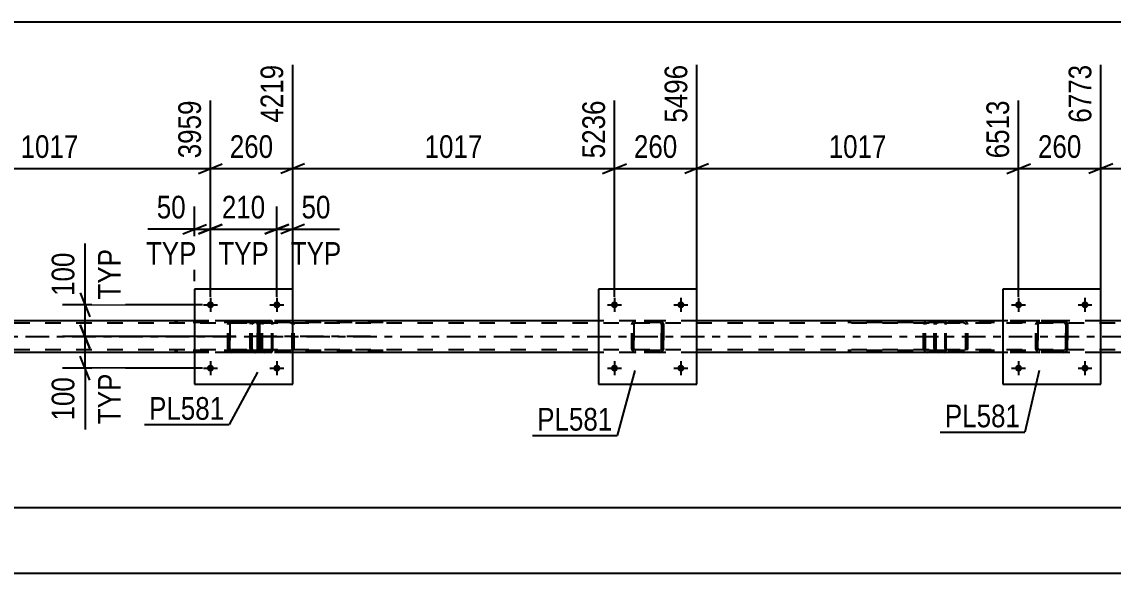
# Model space of a CAD drawing. Header units: millimetres. Extents: x 0 to 1775, y 0 to 560.
# Drawn here: x 1174.3 to 1312.2, y 485.4 to 555 of the extents above; entities that cross this region are included whole.
import ezdxf

# ---------------------------------------------------------------- set-up
doc = ezdxf.new("R2010")
doc.units = ezdxf.units.MM
doc.linetypes.add('DXK_LINE_DOT2', pattern=[3.9198, 1.9599, -1.9599])
doc.linetypes.add('DXK_LINE_DOT3', pattern=[5.9187, 2.979, -0.9799, 0.9799, -0.9799])
doc.styles.add('Arial Narrow', font='ARIALN.TTF', dxfattribs={"height": 0.2})

# ---------------------------------------------------------------- blocks, each defined once
blk = doc.blocks.new('Part-814185252-2605 - 2589')
at = {"color": 7, "linetype": 'DXK_LINE_DOT2'}
for p, q in [((1688.77, 516.96), (1085.95, 516.96)), ((1208.51, 517.28), (1196.11, 517.28)), ((1259.59, 517.28), (1247.19, 517.28)), ((1310.67, 517.28), (1298.27, 517.28)), ((1688.77, 513.6), (1085.95, 513.6)), ((1208.51, 513.28), (1196.11, 513.28)), ((1259.59, 513.28), (1247.19, 513.28)), ((1310.67, 513.28), (1298.27, 513.28))]:
    blk.add_line(p, q, dxfattribs=at)
at = {"color": 2, "linetype": 'Continuous'}
for p, q in [((1196.11, 517.28), (1157.43, 517.28)), ((1247.19, 517.28), (1208.51, 517.28)), ((1298.27, 517.28), (1259.59, 517.28)), ((1349.35, 517.28), (1310.67, 517.28)), ((1196.11, 513.28), (1157.43, 513.28)), ((1247.19, 513.28), (1208.51, 513.28)), ((1298.27, 513.28), (1259.59, 513.28)), ((1349.35, 513.28), (1310.67, 513.28))]:
    blk.add_line(p, q, dxfattribs=at)
at = {"color": 7, "linetype": 'DXK_LINE_DOT3'}
blk.add_line((1085.95, 515.28), (1688.77, 515.28), dxfattribs=at)
blk = doc.blocks.new('Part-814185252-2767 - 2589')
at = {"color": 2, "linetype": 'Continuous'}
for p, q in [((1310.67, 521.28), (1298.27, 521.28)), ((1298.27, 521.28), (1298.27, 509.28)), ((1310.67, 509.28), (1310.67, 521.28)), ((1298.27, 509.28), (1310.67, 509.28))]:
    blk.add_line(p, q, dxfattribs=at)
blk = doc.blocks.new('Part-814185252-2768 - 2589')
at = {"color": 7, "linetype": 'DXK_LINE_DOT2'}
for p, q in [((1302.47, 516.8), (1302.5, 516.99)), ((1302.5, 516.99), (1302.47, 516.8)), ((1302.47, 513.76), (1302.47, 516.8)), ((1302.47, 516.8), (1302.47, 516.8)), ((1302.47, 513.76), (1302.47, 516.8)), ((1302.71, 516.8), (1302.73, 516.9)), ((1302.73, 516.9), (1302.71, 516.8)), ((1302.71, 513.76), (1302.71, 516.8)), ((1302.71, 516.8), (1302.71, 516.8)), ((1302.71, 516.8), (1302.71, 513.76)), ((1302.73, 516.9), (1302.78, 516.97)), ((1302.78, 516.97), (1302.73, 516.9)), ((1302.76, 517.25), (1302.95, 517.28)), ((1302.95, 517.28), (1302.76, 517.25)), ((1302.78, 516.97), (1302.86, 517.03)), ((1302.95, 517.04), (1302.86, 517.03)), ((1305.99, 517.28), (1302.95, 517.28)), ((1305.99, 517.04), (1302.95, 517.04)), ((1305.99, 517.28), (1306.17, 517.25)), ((1306.17, 517.25), (1305.99, 517.28)), ((1306.08, 517.03), (1305.99, 517.04)), ((1306.16, 516.97), (1306.08, 517.03)), ((1306.16, 516.97), (1306.21, 516.9)), ((1306.21, 516.9), (1306.16, 516.97)), ((1306.21, 516.9), (1306.23, 516.8)), ((1306.23, 516.8), (1306.21, 516.9)), ((1306.23, 513.76), (1306.23, 516.8)), ((1306.23, 516.8), (1306.23, 516.8)), ((1306.23, 516.8), (1306.23, 513.76)), ((1306.43, 516.99), (1306.47, 516.8)), ((1306.47, 516.8), (1306.43, 516.99)), ((1306.47, 513.76), (1306.47, 516.8)), ((1306.47, 516.8), (1306.47, 516.8)), ((1306.47, 516.8), (1306.47, 513.76)), ((1302.47, 513.76), (1302.47, 513.76)), ((1302.5, 513.58), (1302.47, 513.76)), ((1302.47, 513.76), (1302.5, 513.58)), ((1302.71, 513.76), (1302.71, 513.76)), ((1302.73, 513.67), (1302.71, 513.76)), ((1302.71, 513.76), (1302.73, 513.67)), ((1302.78, 513.59), (1302.73, 513.67)), ((1302.73, 513.67), (1302.78, 513.59)), ((1302.95, 513.28), (1302.76, 513.32)), ((1302.76, 513.32), (1302.95, 513.28)), ((1302.86, 513.54), (1302.78, 513.59)), ((1302.95, 513.52), (1302.86, 513.54)), ((1305.99, 513.52), (1302.95, 513.52)), ((1305.99, 513.28), (1302.95, 513.28)), ((1306.08, 513.54), (1305.99, 513.52)), ((1306.17, 513.32), (1305.99, 513.28)), ((1305.99, 513.28), (1306.17, 513.32)), ((1306.16, 513.59), (1306.08, 513.54)), ((1306.21, 513.67), (1306.16, 513.59)), ((1306.16, 513.59), (1306.21, 513.67)), ((1306.23, 513.76), (1306.21, 513.67)), ((1306.21, 513.67), (1306.23, 513.76)), ((1306.23, 513.76), (1306.23, 513.76)), ((1306.47, 513.76), (1306.43, 513.58)), ((1306.43, 513.58), (1306.47, 513.76)), ((1306.47, 513.76), (1306.47, 513.76))]:
    blk.add_line(p, q, dxfattribs=at)
at = {"color": 7, "linetype": 'DXK_LINE_DOT3'}
blk.add_line((1304.47, 515.28), (1304.47, 515.28), dxfattribs=at)
at = {"color": 7, "linetype": 'DXK_LINE_DOT2'}
for centre, start, end in [((1302.95, 516.8), 112.5, 157.5), ((1302.95, 516.8), 112.5, 157.5), ((1305.99, 516.8), 22.5, 67.5), ((1305.99, 516.8), 22.5, 67.5), ((1302.95, 513.76), 202.5, 247.5), ((1302.95, 513.76), 202.5, 247.5), ((1305.99, 513.76), 292.5, 337.5), ((1305.99, 513.76), 292.5, 337.5)]:
    blk.add_arc(centre, 0.48, start, end, dxfattribs=at)
blk = doc.blocks.new('Part-814185252-2640 - 2589')
at = {"color": 7, "linetype": 'DXK_LINE_DOT2'}
for p, q in [((1204.49, 516.99), (1204.45, 516.8)), ((1204.45, 513.76), (1204.45, 516.8)), ((1204.71, 516.8), (1204.73, 516.9)), ((1204.71, 513.76), (1204.71, 516.8)), ((1204.73, 516.9), (1204.78, 516.97)), ((1204.96, 517.28), (1204.77, 517.25)), ((1204.78, 516.97), (1204.87, 517.03)), ((1204.87, 517.03), (1204.96, 517.04)), ((1219.95, 517.28), (1204.96, 517.28)), ((1219.95, 517.04), (1204.96, 517.04)), ((1208.4, 517.25), (1208.2, 517.28)), ((1208.2, 517.04), (1208.3, 517.03)), ((1208.3, 517.03), (1208.38, 516.97)), ((1208.38, 516.97), (1208.44, 516.9)), ((1208.44, 516.9), (1208.46, 516.8)), ((1208.46, 513.76), (1208.46, 516.8)), ((1208.68, 516.94), (1208.67, 516.99)), ((1208.71, 516.8), (1208.68, 516.94)), ((1208.71, 513.76), (1208.71, 516.8)), ((1204.45, 513.76), (1204.49, 513.58)), ((1204.73, 513.67), (1204.71, 513.76)), ((1204.78, 513.59), (1204.73, 513.67)), ((1204.77, 513.32), (1204.96, 513.28)), ((1204.87, 513.54), (1204.78, 513.59)), ((1204.96, 513.52), (1204.87, 513.54)), ((1219.95, 513.52), (1204.96, 513.52)), ((1219.95, 513.28), (1204.96, 513.28)), ((1208.3, 513.54), (1208.2, 513.52)), ((1208.2, 513.28), (1208.4, 513.32)), ((1208.38, 513.59), (1208.3, 513.54)), ((1208.44, 513.67), (1208.38, 513.59)), ((1208.46, 513.76), (1208.44, 513.67)), ((1208.67, 513.58), (1208.7, 513.7)), ((1208.7, 513.7), (1208.71, 513.76))]:
    blk.add_line(p, q, dxfattribs=at)
at = {"color": 7, "linetype": 'DXK_LINE_DOT3'}
blk.add_line((1218.34, 515.28), (1203.16, 515.28), dxfattribs=at)
at = {"color": 7, "linetype": 'DXK_LINE_DOT2'}
for centre, start, end in [((1204.95, 516.78), 110.7583, 155.68), ((1208.22, 516.78), 24.32, 69.2417), ((1204.95, 513.79), 204.32, 249.2417)]:
    blk.add_arc(centre, 0.496, start, end, dxfattribs=at)
blk = doc.blocks.new('Part-814185252-2677 - 2589')
at = {"color": 7, "linetype": 'DXK_LINE_DOT2'}
for p, q in [((1205.73, 517.28), (1193.57, 517.28)), ((1205.73, 517.04), (1193.57, 517.04)), ((1203.17, 516.99), (1203.14, 516.8)), ((1203.14, 513.76), (1203.14, 516.8)), ((1203.39, 516.8), (1203.41, 516.9)), ((1203.39, 513.76), (1203.39, 516.8)), ((1203.41, 516.9), (1203.46, 516.97)), ((1203.64, 517.28), (1203.45, 517.25)), ((1203.46, 516.97), (1203.54, 517.03)), ((1203.54, 517.03), (1203.64, 517.04)), ((1204.45, 517.04), (1204.45, 517.28)), ((1205.83, 517.25), (1205.73, 517.28)), ((1205.73, 517.04), (1205.78, 517.03)), ((1205.78, 517.03), (1205.83, 516.97)), ((1205.92, 517.14), (1205.83, 517.25)), ((1205.83, 516.97), (1205.86, 516.9)), ((1205.86, 516.9), (1205.87, 516.8)), ((1205.87, 513.76), (1205.87, 516.8)), ((1205.98, 516.99), (1205.92, 517.14)), ((1206, 516.8), (1205.98, 516.99)), ((1206, 513.76), (1206, 516.8)), ((1205.73, 513.52), (1193.57, 513.52)), ((1205.73, 513.28), (1193.57, 513.28)), ((1203.14, 513.76), (1203.17, 513.58)), ((1203.41, 513.67), (1203.39, 513.76)), ((1203.46, 513.59), (1203.41, 513.67)), ((1203.45, 513.32), (1203.64, 513.28)), ((1203.54, 513.54), (1203.46, 513.59)), ((1203.64, 513.52), (1203.54, 513.54)), ((1204.45, 513.28), (1204.45, 513.52)), ((1205.78, 513.54), (1205.73, 513.52)), ((1205.73, 513.28), (1205.83, 513.32)), ((1205.83, 513.59), (1205.78, 513.54)), ((1205.86, 513.67), (1205.83, 513.59)), ((1205.83, 513.32), (1205.92, 513.43)), ((1205.87, 513.76), (1205.86, 513.67)), ((1205.92, 513.43), (1205.98, 513.58)), ((1205.98, 513.58), (1206, 513.76))]:
    blk.add_line(p, q, dxfattribs=at)
for centre, start, end in [((1203.62, 516.79), 111.195, 156.1515), ((1203.62, 513.78), 203.8485, 248.805)]:
    blk.add_arc(centre, 0.492, start, end, dxfattribs=at)
blk = doc.blocks.new('Part-814185252-2678 - 2589')
at = {"color": 7, "linetype": 'DXK_LINE_DOT2'}
for p, q in [((1290.86, 517.28), (1278.71, 517.28)), ((1290.86, 517.04), (1278.71, 517.04)), ((1288.3, 516.94), (1288.27, 516.8)), ((1288.27, 513.76), (1288.27, 516.8)), ((1288.31, 516.99), (1288.3, 516.94)), ((1288.52, 516.8), (1288.54, 516.9)), ((1288.52, 513.76), (1288.52, 516.8)), ((1288.54, 516.9), (1288.6, 516.97)), ((1288.77, 517.28), (1288.58, 517.25)), ((1288.6, 516.97), (1288.68, 517.03)), ((1288.68, 517.03), (1288.77, 517.04)), ((1289.59, 517.04), (1289.59, 517.28)), ((1290.97, 517.25), (1290.86, 517.28)), ((1290.86, 517.04), (1290.92, 517.03)), ((1290.92, 517.03), (1290.96, 516.97)), ((1290.96, 516.97), (1290.99, 516.9)), ((1291.06, 517.14), (1290.97, 517.25)), ((1290.99, 516.9), (1291, 516.8)), ((1291, 513.76), (1291, 516.8)), ((1291.11, 516.99), (1291.06, 517.14)), ((1291.14, 516.8), (1291.11, 516.99)), ((1291.14, 513.76), (1291.14, 516.8)), ((1290.86, 513.52), (1278.71, 513.52)), ((1290.86, 513.28), (1278.71, 513.28)), ((1288.27, 513.76), (1288.28, 513.7)), ((1288.28, 513.7), (1288.31, 513.58)), ((1288.54, 513.7), (1288.52, 513.76)), ((1288.54, 513.67), (1288.54, 513.7)), ((1288.6, 513.59), (1288.54, 513.67)), ((1288.58, 513.32), (1288.77, 513.28)), ((1288.68, 513.54), (1288.6, 513.59)), ((1288.77, 513.52), (1288.68, 513.54)), ((1289.59, 513.28), (1289.59, 513.52)), ((1290.92, 513.54), (1290.86, 513.52)), ((1290.86, 513.28), (1290.97, 513.32)), ((1290.96, 513.59), (1290.92, 513.54)), ((1290.99, 513.67), (1290.96, 513.59)), ((1290.97, 513.32), (1291.06, 513.43)), ((1291, 513.76), (1290.99, 513.67)), ((1291.06, 513.43), (1291.11, 513.58)), ((1291.11, 513.58), (1291.14, 513.76))]:
    blk.add_line(p, q, dxfattribs=at)
for centre, start, end in [((1288.76, 516.79), 111.195, 156.1515), ((1288.76, 513.78), 203.8485, 248.805)]:
    blk.add_arc(centre, 0.492, start, end, dxfattribs=at)
blk = doc.blocks.new('Part-814185252-2679 - 2589')
at = {"color": 7, "linetype": 'DXK_LINE_DOT2'}
for p, q in [((1289.62, 516.94), (1289.59, 516.8)), ((1289.59, 513.76), (1289.59, 516.8)), ((1289.63, 516.99), (1289.62, 516.94)), ((1289.84, 516.8), (1289.86, 516.9)), ((1289.84, 513.76), (1289.84, 516.8)), ((1289.86, 516.9), (1289.92, 516.97)), ((1290.1, 517.28), (1289.9, 517.25)), ((1289.92, 516.97), (1290, 517.03)), ((1290, 517.03), (1290.1, 517.04)), ((1305.09, 517.28), (1290.1, 517.28)), ((1305.09, 517.04), (1290.1, 517.04)), ((1293.53, 517.25), (1293.33, 517.28)), ((1293.33, 517.04), (1293.43, 517.03)), ((1293.43, 517.03), (1293.51, 516.97)), ((1293.51, 516.97), (1293.57, 516.9)), ((1293.57, 516.9), (1293.59, 516.8)), ((1293.59, 513.76), (1293.59, 516.8)), ((1293.82, 516.94), (1293.81, 516.99)), ((1293.85, 516.8), (1293.82, 516.94)), ((1293.85, 513.76), (1293.85, 516.8)), ((1289.59, 513.76), (1289.6, 513.7)), ((1289.6, 513.7), (1289.63, 513.58)), ((1289.86, 513.7), (1289.84, 513.76)), ((1289.86, 513.67), (1289.86, 513.7)), ((1289.92, 513.59), (1289.86, 513.67)), ((1289.9, 513.32), (1290.1, 513.28)), ((1290, 513.54), (1289.92, 513.59)), ((1290.1, 513.52), (1290, 513.54)), ((1305.09, 513.52), (1290.1, 513.52)), ((1305.09, 513.28), (1290.1, 513.28)), ((1293.43, 513.54), (1293.33, 513.52)), ((1293.33, 513.28), (1293.53, 513.32)), ((1293.51, 513.59), (1293.43, 513.54)), ((1293.57, 513.67), (1293.51, 513.59)), ((1293.57, 513.67), (1293.58, 513.7)), ((1293.58, 513.7), (1293.59, 513.76)), ((1293.81, 513.58), (1293.83, 513.7)), ((1293.83, 513.7), (1293.85, 513.76))]:
    blk.add_line(p, q, dxfattribs=at)
for centre, start, end in [((1290.08, 516.78), 110.7583, 155.68), ((1293.35, 516.78), 24.32, 69.2417), ((1290.08, 513.79), 204.32, 249.2417)]:
    blk.add_arc(centre, 0.496, start, end, dxfattribs=at)
blk = doc.blocks.new('Bolt-814185252-2821 - 2589')
at = {"linetype": 'Continuous'}
for points in [[(1300.71, 519.29, -1), (1299.83, 519.29, -1)], [(1309.11, 519.29, -1), (1308.23, 519.29, -1)]]:
    blk.add_hatch(color=1, dxfattribs=at).paths.add_polyline_path(points)
at = {"color": 1, "linetype": 'Continuous'}
for p, q in [((1300.27, 520.17), (1300.27, 518.41)), ((1308.67, 520.17), (1308.67, 518.41)), ((1299.39, 519.29), (1301.15, 519.29)), ((1307.79, 519.29), (1309.55, 519.29))]:
    blk.add_line(p, q, dxfattribs=at)
blk = doc.blocks.new('Bolt-814185252-2822 - 2589')
at = {"linetype": 'Continuous'}
for points in [[(1300.71, 511.29, -1), (1299.83, 511.29, -1)], [(1309.11, 511.29, -1), (1308.23, 511.29, -1)]]:
    blk.add_hatch(color=1, dxfattribs=at).paths.add_polyline_path(points)
at = {"color": 1, "linetype": 'Continuous'}
for p, q in [((1300.27, 512.17), (1300.27, 510.41)), ((1308.67, 512.17), (1308.67, 510.41)), ((1299.39, 511.29), (1301.15, 511.29)), ((1307.79, 511.29), (1309.55, 511.29))]:
    blk.add_line(p, q, dxfattribs=at)
blk = doc.blocks.new('Bolt-814185252-2829 - 2589')
at = {"linetype": 'Continuous'}
for points in [[(1198.55, 519.29, -1), (1197.67, 519.29, -1)], [(1206.95, 519.29, -1), (1206.07, 519.29, -1)]]:
    blk.add_hatch(color=1, dxfattribs=at).paths.add_polyline_path(points)
at = {"color": 1, "linetype": 'Continuous'}
for p, q in [((1198.11, 520.17), (1198.11, 518.41)), ((1206.51, 520.17), (1206.51, 518.41)), ((1197.23, 519.29), (1198.99, 519.29)), ((1205.63, 519.29), (1207.39, 519.29))]:
    blk.add_line(p, q, dxfattribs=at)
blk = doc.blocks.new('Bolt-814185252-2830 - 2589')
at = {"linetype": 'Continuous'}
for points in [[(1198.55, 511.29, -1), (1197.67, 511.29, -1)], [(1206.95, 511.29, -1), (1206.07, 511.29, -1)]]:
    blk.add_hatch(color=1, dxfattribs=at).paths.add_polyline_path(points)
at = {"color": 1, "linetype": 'Continuous'}
for p, q in [((1198.11, 512.17), (1198.11, 510.41)), ((1206.51, 512.17), (1206.51, 510.41)), ((1197.23, 511.29), (1198.99, 511.29)), ((1205.63, 511.29), (1207.39, 511.29))]:
    blk.add_line(p, q, dxfattribs=at)
blk = doc.blocks.new('Bolt-814185252-2831 - 2589')
at = {"linetype": 'Continuous'}
for points in [[(1249.63, 519.29, -1), (1248.75, 519.29, -1)], [(1258.03, 519.29, -1), (1257.15, 519.29, -1)]]:
    blk.add_hatch(color=1, dxfattribs=at).paths.add_polyline_path(points)
at = {"color": 1, "linetype": 'Continuous'}
for p, q in [((1249.19, 520.17), (1249.19, 518.41)), ((1257.59, 520.17), (1257.59, 518.41)), ((1248.31, 519.29), (1250.07, 519.29)), ((1256.71, 519.29), (1258.47, 519.29))]:
    blk.add_line(p, q, dxfattribs=at)
blk = doc.blocks.new('Bolt-814185252-2832 - 2589')
at = {"linetype": 'Continuous'}
for points in [[(1249.63, 511.29, -1), (1248.75, 511.29, -1)], [(1258.03, 511.29, -1), (1257.15, 511.29, -1)]]:
    blk.add_hatch(color=1, dxfattribs=at).paths.add_polyline_path(points)
at = {"color": 1, "linetype": 'Continuous'}
for p, q in [((1249.19, 512.17), (1249.19, 510.41)), ((1257.59, 512.17), (1257.59, 510.41)), ((1248.31, 511.29), (1250.07, 511.29)), ((1256.71, 511.29), (1258.47, 511.29))]:
    blk.add_line(p, q, dxfattribs=at)
blk = doc.blocks.new('Part-814185252-2852 - 2589')
at = {"color": 2, "linetype": 'Continuous'}
for p, q in [((1208.51, 521.28), (1196.11, 521.28)), ((1196.11, 521.28), (1196.11, 509.28)), ((1208.51, 509.28), (1208.51, 521.28)), ((1196.11, 509.28), (1208.51, 509.28))]:
    blk.add_line(p, q, dxfattribs=at)
blk = doc.blocks.new('Part-814185252-2853 - 2589')
at = {"color": 7, "linetype": 'DXK_LINE_DOT2'}
for p, q in [((1200.31, 516.8), (1200.34, 516.99)), ((1200.34, 516.99), (1200.31, 516.8)), ((1200.31, 513.76), (1200.31, 516.8)), ((1200.31, 516.8), (1200.31, 516.8)), ((1200.31, 513.76), (1200.31, 516.8)), ((1200.55, 516.8), (1200.57, 516.9)), ((1200.57, 516.9), (1200.55, 516.8)), ((1200.55, 513.76), (1200.55, 516.8)), ((1200.55, 516.8), (1200.55, 516.8)), ((1200.55, 516.8), (1200.55, 513.76)), ((1200.57, 516.9), (1200.62, 516.97)), ((1200.62, 516.97), (1200.57, 516.9)), ((1200.6, 517.25), (1200.79, 517.28)), ((1200.79, 517.28), (1200.6, 517.25)), ((1200.62, 516.97), (1200.7, 517.03)), ((1200.79, 517.04), (1200.7, 517.03)), ((1203.83, 517.28), (1200.79, 517.28)), ((1203.83, 517.04), (1200.79, 517.04)), ((1203.83, 517.28), (1204.01, 517.25)), ((1204.01, 517.25), (1203.83, 517.28)), ((1203.92, 517.03), (1203.83, 517.04)), ((1204, 516.97), (1203.92, 517.03)), ((1204, 516.97), (1204.05, 516.9)), ((1204.05, 516.9), (1204, 516.97)), ((1204.05, 516.9), (1204.07, 516.8)), ((1204.07, 516.8), (1204.05, 516.9)), ((1204.07, 513.76), (1204.07, 516.8)), ((1204.07, 516.8), (1204.07, 516.8)), ((1204.07, 516.8), (1204.07, 513.76)), ((1204.27, 516.99), (1204.31, 516.8)), ((1204.31, 516.8), (1204.27, 516.99)), ((1204.31, 513.76), (1204.31, 516.8)), ((1204.31, 516.8), (1204.31, 516.8)), ((1204.31, 516.8), (1204.31, 513.76)), ((1200.31, 513.76), (1200.31, 513.76)), ((1200.34, 513.58), (1200.31, 513.76)), ((1200.31, 513.76), (1200.34, 513.58)), ((1200.55, 513.76), (1200.55, 513.76)), ((1200.57, 513.67), (1200.55, 513.76)), ((1200.55, 513.76), (1200.57, 513.67)), ((1200.62, 513.59), (1200.57, 513.67)), ((1200.57, 513.67), (1200.62, 513.59)), ((1200.79, 513.28), (1200.6, 513.32)), ((1200.6, 513.32), (1200.79, 513.28)), ((1200.7, 513.54), (1200.62, 513.59)), ((1200.79, 513.52), (1200.7, 513.54)), ((1203.83, 513.52), (1200.79, 513.52)), ((1203.83, 513.28), (1200.79, 513.28)), ((1203.92, 513.54), (1203.83, 513.52)), ((1204.01, 513.32), (1203.83, 513.28)), ((1203.83, 513.28), (1204.01, 513.32)), ((1204, 513.59), (1203.92, 513.54)), ((1204.05, 513.67), (1204, 513.59)), ((1204, 513.59), (1204.05, 513.67)), ((1204.07, 513.76), (1204.05, 513.67)), ((1204.05, 513.67), (1204.07, 513.76)), ((1204.07, 513.76), (1204.07, 513.76)), ((1204.31, 513.76), (1204.27, 513.58)), ((1204.27, 513.58), (1204.31, 513.76)), ((1204.31, 513.76), (1204.31, 513.76))]:
    blk.add_line(p, q, dxfattribs=at)
at = {"color": 7, "linetype": 'DXK_LINE_DOT3'}
blk.add_line((1202.31, 515.28), (1202.31, 515.28), dxfattribs=at)
at = {"color": 7, "linetype": 'DXK_LINE_DOT2'}
for centre, start, end in [((1200.79, 516.8), 112.5, 157.5), ((1200.79, 516.8), 112.5, 157.5), ((1203.83, 516.8), 22.5, 67.5), ((1203.83, 516.8), 22.5, 67.5), ((1200.79, 513.76), 202.5, 247.5), ((1200.79, 513.76), 202.5, 247.5), ((1203.83, 513.76), 292.5, 337.5), ((1203.83, 513.76), 292.5, 337.5)]:
    blk.add_arc(centre, 0.48, start, end, dxfattribs=at)
blk = doc.blocks.new('Part-814185252-2858 - 2589')
at = {"color": 2, "linetype": 'Continuous'}
for p, q in [((1259.59, 521.28), (1247.19, 521.28)), ((1247.19, 521.28), (1247.19, 509.28)), ((1259.59, 509.28), (1259.59, 521.28)), ((1247.19, 509.28), (1259.59, 509.28))]:
    blk.add_line(p, q, dxfattribs=at)
blk = doc.blocks.new('Part-814185252-2859 - 2589')
at = {"color": 7, "linetype": 'DXK_LINE_DOT2'}
for p, q in [((1251.39, 516.8), (1251.42, 516.99)), ((1251.42, 516.99), (1251.39, 516.8)), ((1251.39, 513.76), (1251.39, 516.8)), ((1251.39, 516.8), (1251.39, 516.8)), ((1251.39, 513.76), (1251.39, 516.8)), ((1251.63, 516.8), (1251.65, 516.9)), ((1251.65, 516.9), (1251.63, 516.8)), ((1251.63, 513.76), (1251.63, 516.8)), ((1251.63, 516.8), (1251.63, 516.8)), ((1251.63, 516.8), (1251.63, 513.76)), ((1251.65, 516.9), (1251.7, 516.97)), ((1251.7, 516.97), (1251.65, 516.9)), ((1251.68, 517.25), (1251.87, 517.28)), ((1251.87, 517.28), (1251.68, 517.25)), ((1251.7, 516.97), (1251.78, 517.03)), ((1251.87, 517.04), (1251.78, 517.03)), ((1254.91, 517.28), (1251.87, 517.28)), ((1254.91, 517.04), (1251.87, 517.04)), ((1254.91, 517.28), (1255.09, 517.25)), ((1255.09, 517.25), (1254.91, 517.28)), ((1255, 517.03), (1254.91, 517.04)), ((1255.08, 516.97), (1255, 517.03)), ((1255.08, 516.97), (1255.13, 516.9)), ((1255.13, 516.9), (1255.08, 516.97)), ((1255.13, 516.9), (1255.15, 516.8)), ((1255.15, 516.8), (1255.13, 516.9)), ((1255.15, 513.76), (1255.15, 516.8)), ((1255.15, 516.8), (1255.15, 516.8)), ((1255.15, 516.8), (1255.15, 513.76)), ((1255.35, 516.99), (1255.39, 516.8)), ((1255.39, 516.8), (1255.35, 516.99)), ((1255.39, 513.76), (1255.39, 516.8)), ((1255.39, 516.8), (1255.39, 516.8)), ((1255.39, 516.8), (1255.39, 513.76)), ((1251.39, 513.76), (1251.39, 513.76)), ((1251.42, 513.58), (1251.39, 513.76)), ((1251.39, 513.76), (1251.42, 513.58)), ((1251.63, 513.76), (1251.63, 513.76)), ((1251.65, 513.67), (1251.63, 513.76)), ((1251.63, 513.76), (1251.65, 513.67)), ((1251.7, 513.59), (1251.65, 513.67)), ((1251.65, 513.67), (1251.7, 513.59)), ((1251.87, 513.28), (1251.68, 513.32)), ((1251.68, 513.32), (1251.87, 513.28)), ((1251.78, 513.54), (1251.7, 513.59)), ((1251.87, 513.52), (1251.78, 513.54)), ((1254.91, 513.52), (1251.87, 513.52)), ((1254.91, 513.28), (1251.87, 513.28)), ((1255, 513.54), (1254.91, 513.52)), ((1255.09, 513.32), (1254.91, 513.28)), ((1254.91, 513.28), (1255.09, 513.32)), ((1255.08, 513.59), (1255, 513.54)), ((1255.13, 513.67), (1255.08, 513.59)), ((1255.08, 513.59), (1255.13, 513.67)), ((1255.15, 513.76), (1255.13, 513.67)), ((1255.13, 513.67), (1255.15, 513.76)), ((1255.15, 513.76), (1255.15, 513.76)), ((1255.39, 513.76), (1255.35, 513.58)), ((1255.35, 513.58), (1255.39, 513.76)), ((1255.39, 513.76), (1255.39, 513.76))]:
    blk.add_line(p, q, dxfattribs=at)
at = {"color": 7, "linetype": 'DXK_LINE_DOT3'}
blk.add_line((1253.39, 515.28), (1253.39, 515.28), dxfattribs=at)
at = {"color": 7, "linetype": 'DXK_LINE_DOT2'}
for centre, start, end in [((1251.87, 516.8), 112.5, 157.5), ((1251.87, 516.8), 112.5, 157.5), ((1254.91, 516.8), 22.5, 67.5), ((1254.91, 516.8), 22.5, 67.5), ((1251.87, 513.76), 202.5, 247.5), ((1251.87, 513.76), 202.5, 247.5), ((1254.91, 513.76), 292.5, 337.5), ((1254.91, 513.76), 292.5, 337.5)]:
    blk.add_arc(centre, 0.48, start, end, dxfattribs=at)
blk = doc.blocks.new('StraightDimension-814185252-2989 - 2589')
at = {"color": 7, "linetype": 'Continuous'}
blk.add_line((1061.67, 555.04), (1688.77, 555.04), dxfattribs=at)
blk = doc.blocks.new('StraightDimension-814185252-8383 - 2589')
at = {"color": 7, "linetype": 'Continuous'}
for p, q in [((1310.67, 518.28), (1310.67, 549.61)), ((1351.35, 520.29), (1351.35, 545.11)), ((1312.17, 537.1), (1309.17, 535.9)), ((1349.85, 535.9), (1352.85, 537.1)), ((1310.67, 536.5), (1351.35, 536.5))]:
    blk.add_line(p, q, dxfattribs=at)
at = {"color": 0}
blk.add_wipeout([(1335.26, 537.25), (1335.26, 541.45), (1326.75, 541.45), (1326.75, 537.25)], dxfattribs=at)
at = {"color": 3, "style": 'Arial Narrow'}
blk.add_text('1017', height=2.863, dxfattribs=at).set_placement((1327.35, 537.85))
at = {"color": 0, "linetype": 'Continuous'}
blk.add_wipeout([(1350.75, 545.71), (1346.55, 545.71), (1346.55, 537.2), (1350.75, 537.2)], dxfattribs=at)
at = {"color": 3, "linetype": 'Continuous', "style": 'Arial Narrow'}
blk.add_text('7790', height=2.863, rotation=90.0002, dxfattribs=at).set_placement((1350.15, 537.8))
blk = doc.blocks.new('StraightDimension-814185252-2899 - 2589')
at = {"color": 7, "linetype": 'Continuous'}
for p, q in [((1182.26, 519.29), (1182.26, 527.02)), ((1182.26, 519.29), (1182.26, 527.02)), ((1181.66, 520.79), (1182.86, 517.79)), ((1197.11, 519.29), (1179.41, 519.29)), ((1182.26, 515.28), (1182.26, 519.29)), ((1182.86, 513.78), (1181.66, 516.78)), ((1201.31, 515.28), (1179.41, 515.28))]:
    blk.add_line(p, q, dxfattribs=at)
at = {"color": 0}
blk.add_wipeout([(1181.51, 526.49), (1177.31, 526.49), (1177.31, 519.81), (1181.51, 519.81)], dxfattribs=at)
at = {"color": 0, "linetype": 'Continuous'}
blk.add_wipeout([(1187.36, 526.95), (1183.16, 526.95), (1183.16, 519.36), (1187.36, 519.36)], dxfattribs=at)
at = {"color": 3, "style": 'Arial Narrow'}
blk.add_text('100', height=2.863, rotation=90.0002, dxfattribs=at).set_placement((1180.91, 520.41))
at = {"color": 3, "linetype": 'Continuous', "style": 'Arial Narrow'}
blk.add_text('TYP', height=2.863, rotation=90.0002, dxfattribs=at).set_placement((1186.76, 519.96))
blk = doc.blocks.new('StraightDimension-814185252-2922 - 2589')
at = {"color": 7, "linetype": 'Continuous'}
for p, q in [((1181.66, 516.78), (1182.86, 513.78)), ((1201.31, 515.28), (1179.41, 515.28)), ((1182.26, 511.29), (1182.26, 515.28)), ((1182.86, 509.79), (1181.66, 512.79)), ((1197.11, 511.29), (1179.41, 511.29)), ((1182.26, 511.29), (1182.26, 503.55)), ((1182.26, 511.29), (1182.26, 503.55))]:
    blk.add_line(p, q, dxfattribs=at)
at = {"color": 0}
blk.add_wipeout([(1181.51, 510.76), (1177.31, 510.76), (1177.31, 504.08), (1181.51, 504.08)], dxfattribs=at)
at = {"color": 0, "linetype": 'Continuous'}
blk.add_wipeout([(1187.36, 511.21), (1183.16, 511.21), (1183.16, 503.62), (1187.36, 503.62)], dxfattribs=at)
at = {"color": 3, "style": 'Arial Narrow'}
blk.add_text('100', height=2.863, rotation=90.0002, dxfattribs=at).set_placement((1180.91, 504.68))
at = {"color": 3, "linetype": 'Continuous', "style": 'Arial Narrow'}
blk.add_text('TYP', height=2.863, rotation=90.0002, dxfattribs=at).set_placement((1186.76, 504.22))
blk = doc.blocks.new('StraightDimension-814185252-2946 - 2589')
at = {"color": 7, "linetype": 'Continuous'}
for p, q in [((1196.11, 522.28), (1196.11, 531.7)), ((1198.11, 520.29), (1198.11, 531.7)), ((1196.11, 528.85), (1190.2, 528.85)), ((1196.11, 528.85), (1190.2, 528.85)), ((1194.61, 528.25), (1197.61, 529.45)), ((1196.11, 528.85), (1198.11, 528.85)), ((1199.61, 529.45), (1196.61, 528.25))]:
    blk.add_line(p, q, dxfattribs=at)
at = {"color": 0}
blk.add_wipeout([(1195.58, 529.6), (1195.58, 533.8), (1190.73, 533.8), (1190.73, 529.6)], dxfattribs=at)
at = {"color": 0, "linetype": 'Continuous'}
blk.add_wipeout([(1196.95, 523.75), (1196.95, 527.95), (1189.36, 527.95), (1189.36, 523.75)], dxfattribs=at)
at = {"color": 3, "style": 'Arial Narrow'}
blk.add_text('50', height=2.863, dxfattribs=at).set_placement((1191.33, 530.2))
at = {"color": 3, "linetype": 'Continuous', "style": 'Arial Narrow'}
blk.add_text('TYP', height=2.863, dxfattribs=at).set_placement((1189.96, 524.35))
blk = doc.blocks.new('StraightDimension-814185252-2959 - 2589')
at = {"color": 7, "linetype": 'Continuous'}
for p, q in [((1198.11, 520.29), (1198.11, 531.7)), ((1206.51, 520.29), (1206.51, 531.7)), ((1196.61, 528.25), (1199.61, 529.45)), ((1198.11, 528.85), (1206.51, 528.85)), ((1208.01, 529.45), (1205.01, 528.25))]:
    blk.add_line(p, q, dxfattribs=at)
at = {"color": 0}
blk.add_wipeout([(1205.65, 529.6), (1205.65, 533.8), (1198.96, 533.8), (1198.96, 529.6)], dxfattribs=at)
at = {"color": 0, "linetype": 'Continuous'}
blk.add_wipeout([(1206.1, 523.75), (1206.1, 527.95), (1198.51, 527.95), (1198.51, 523.75)], dxfattribs=at)
at = {"color": 3, "style": 'Arial Narrow'}
blk.add_text('210', height=2.863, dxfattribs=at).set_placement((1199.56, 530.2))
at = {"color": 3, "linetype": 'Continuous', "style": 'Arial Narrow'}
blk.add_text('TYP', height=2.863, dxfattribs=at).set_placement((1199.11, 524.35))
blk = doc.blocks.new('StraightDimension-814185252-2975 - 2589')
at = {"color": 7, "linetype": 'Continuous'}
for p, q in [((1206.51, 520.29), (1206.51, 531.7)), ((1208.51, 522.28), (1208.51, 531.7)), ((1205.01, 528.25), (1208.01, 529.45)), ((1206.51, 528.85), (1208.51, 528.85)), ((1210.01, 529.45), (1207.01, 528.25)), ((1208.51, 528.85), (1214.41, 528.85)), ((1208.51, 528.85), (1214.41, 528.85))]:
    blk.add_line(p, q, dxfattribs=at)
at = {"color": 0}
blk.add_wipeout([(1213.89, 529.6), (1213.89, 533.8), (1209.03, 533.8), (1209.03, 529.6)], dxfattribs=at)
at = {"color": 0, "linetype": 'Continuous'}
blk.add_wipeout([(1215.25, 523.75), (1215.25, 527.95), (1207.67, 527.95), (1207.67, 523.75)], dxfattribs=at)
at = {"color": 3, "style": 'Arial Narrow'}
blk.add_text('50', height=2.863, dxfattribs=at).set_placement((1209.63, 530.2))
at = {"color": 3, "linetype": 'Continuous', "style": 'Arial Narrow'}
blk.add_text('TYP', height=2.863, dxfattribs=at).set_placement((1208.27, 524.35))
blk = doc.blocks.new('StraightDimension-814185252-3000 - 2589')
at = {"color": 7, "linetype": 'Continuous'}
blk.add_line((1123.29, 493.68), (1688.77, 493.68), dxfattribs=at)
blk = doc.blocks.new('StraightDimension-814185252-8384 - 2589')
at = {"color": 7, "linetype": 'Continuous'}
for p, q in [((1310.67, 518.28), (1310.67, 549.61)), ((1300.27, 520.29), (1300.27, 545.11)), ((1298.77, 535.9), (1301.77, 537.1)), ((1312.17, 537.1), (1309.17, 535.9)), ((1300.27, 536.5), (1310.67, 536.5))]:
    blk.add_line(p, q, dxfattribs=at)
at = {"color": 0}
blk.add_wipeout([(1308.81, 537.25), (1308.81, 541.45), (1302.13, 541.45), (1302.13, 537.25)], dxfattribs=at)
at = {"color": 3, "style": 'Arial Narrow'}
blk.add_text('260', height=2.863, dxfattribs=at).set_placement((1302.73, 537.85))
at = {"color": 0, "linetype": 'Continuous'}
blk.add_wipeout([(1310.07, 550.21), (1305.87, 550.21), (1305.87, 541.7), (1310.07, 541.7)], dxfattribs=at)
at = {"color": 3, "linetype": 'Continuous', "style": 'Arial Narrow'}
blk.add_text('6773', height=2.863, rotation=90.0002, dxfattribs=at).set_placement((1309.47, 542.3))
blk = doc.blocks.new('StraightDimension-814185252-8385 - 2589')
at = {"color": 7, "linetype": 'Continuous'}
for p, q in [((1259.59, 518.28), (1259.59, 549.61)), ((1300.27, 520.29), (1300.27, 545.11)), ((1261.09, 537.1), (1258.09, 535.9)), ((1298.77, 535.9), (1301.77, 537.1)), ((1259.59, 536.5), (1300.27, 536.5))]:
    blk.add_line(p, q, dxfattribs=at)
at = {"color": 0}
blk.add_wipeout([(1284.18, 537.25), (1284.18, 541.45), (1275.67, 541.45), (1275.67, 537.25)], dxfattribs=at)
at = {"color": 3, "style": 'Arial Narrow'}
blk.add_text('1017', height=2.863, dxfattribs=at).set_placement((1276.27, 537.85))
at = {"color": 0, "linetype": 'Continuous'}
blk.add_wipeout([(1299.67, 545.71), (1295.47, 545.71), (1295.47, 537.2), (1299.67, 537.2)], dxfattribs=at)
at = {"color": 3, "linetype": 'Continuous', "style": 'Arial Narrow'}
blk.add_text('6513', height=2.863, rotation=90.0002, dxfattribs=at).set_placement((1299.07, 537.8))
blk = doc.blocks.new('StraightDimension-814185252-8386 - 2589')
at = {"color": 7, "linetype": 'Continuous'}
for p, q in [((1259.59, 518.28), (1259.59, 549.61)), ((1249.19, 520.29), (1249.19, 545.11)), ((1247.69, 535.9), (1250.69, 537.1)), ((1261.09, 537.1), (1258.09, 535.9)), ((1249.19, 536.5), (1259.59, 536.5))]:
    blk.add_line(p, q, dxfattribs=at)
at = {"color": 0}
blk.add_wipeout([(1257.73, 537.25), (1257.73, 541.45), (1251.05, 541.45), (1251.05, 537.25)], dxfattribs=at)
at = {"color": 3, "style": 'Arial Narrow'}
blk.add_text('260', height=2.863, dxfattribs=at).set_placement((1251.65, 537.85))
at = {"color": 0, "linetype": 'Continuous'}
blk.add_wipeout([(1258.99, 550.21), (1254.79, 550.21), (1254.79, 541.7), (1258.99, 541.7)], dxfattribs=at)
at = {"color": 3, "linetype": 'Continuous', "style": 'Arial Narrow'}
blk.add_text('5496', height=2.863, rotation=90.0002, dxfattribs=at).set_placement((1258.39, 542.3))
blk = doc.blocks.new('StraightDimension-814185252-8387 - 2589')
at = {"color": 7, "linetype": 'Continuous'}
for p, q in [((1208.51, 518.19), (1208.51, 549.61)), ((1249.19, 520.29), (1249.19, 545.11)), ((1210.01, 537.1), (1207.01, 535.9)), ((1247.69, 535.9), (1250.69, 537.1)), ((1208.51, 536.5), (1249.19, 536.5))]:
    blk.add_line(p, q, dxfattribs=at)
at = {"color": 0}
blk.add_wipeout([(1233.1, 537.25), (1233.1, 541.45), (1224.59, 541.45), (1224.59, 537.25)], dxfattribs=at)
at = {"color": 3, "style": 'Arial Narrow'}
blk.add_text('1017', height=2.863, dxfattribs=at).set_placement((1225.19, 537.85))
at = {"color": 0, "linetype": 'Continuous'}
blk.add_wipeout([(1248.59, 545.71), (1244.39, 545.71), (1244.39, 537.2), (1248.59, 537.2)], dxfattribs=at)
at = {"color": 3, "linetype": 'Continuous', "style": 'Arial Narrow'}
blk.add_text('5236', height=2.863, rotation=90.0002, dxfattribs=at).set_placement((1247.99, 537.8))
blk = doc.blocks.new('StraightDimension-814185252-8388 - 2589')
at = {"color": 7, "linetype": 'Continuous'}
for p, q in [((1208.51, 518.19), (1208.51, 549.61)), ((1198.11, 520.29), (1198.11, 545.11)), ((1196.61, 535.9), (1199.61, 537.1)), ((1210.01, 537.1), (1207.01, 535.9)), ((1198.11, 536.5), (1208.51, 536.5))]:
    blk.add_line(p, q, dxfattribs=at)
at = {"color": 0}
blk.add_wipeout([(1206.65, 537.25), (1206.65, 541.45), (1199.96, 541.45), (1199.96, 537.25)], dxfattribs=at)
at = {"color": 3, "style": 'Arial Narrow'}
blk.add_text('260', height=2.863, dxfattribs=at).set_placement((1200.56, 537.85))
at = {"color": 0, "linetype": 'Continuous'}
blk.add_wipeout([(1207.91, 550.21), (1203.71, 550.21), (1203.71, 541.7), (1207.91, 541.7)], dxfattribs=at)
at = {"color": 3, "linetype": 'Continuous', "style": 'Arial Narrow'}
blk.add_text('4219', height=2.863, rotation=90.0002, dxfattribs=at).set_placement((1207.31, 542.3))
blk = doc.blocks.new('StraightDimension-814185252-8389 - 2589')
at = {"color": 7, "linetype": 'Continuous'}
for p, q in [((1157.43, 518.28), (1157.43, 549.61)), ((1198.11, 520.29), (1198.11, 545.11)), ((1158.93, 537.1), (1155.93, 535.9)), ((1196.61, 535.9), (1199.61, 537.1)), ((1157.43, 536.5), (1198.11, 536.5))]:
    blk.add_line(p, q, dxfattribs=at)
at = {"color": 0}
blk.add_wipeout([(1182.02, 537.25), (1182.02, 541.45), (1173.51, 541.45), (1173.51, 537.25)], dxfattribs=at)
at = {"color": 3, "style": 'Arial Narrow'}
blk.add_text('1017', height=2.863, dxfattribs=at).set_placement((1174.11, 537.85))
at = {"color": 0, "linetype": 'Continuous'}
blk.add_wipeout([(1197.51, 545.71), (1193.31, 545.71), (1193.31, 537.2), (1197.51, 537.2)], dxfattribs=at)
at = {"color": 3, "linetype": 'Continuous', "style": 'Arial Narrow'}
blk.add_text('3959', height=2.863, rotation=90.0002, dxfattribs=at).set_placement((1196.91, 537.8))
blk = doc.blocks.new('StraightDimension-814185252-8945 - 2589')
at = {"color": 7, "linetype": 'Continuous'}
blk.add_line((1062.31, 485.39), (1688.77, 485.39), dxfattribs=at)
blk = doc.blocks.new('Mark-814185252-2763 - 2589')
at = {"color": 0}
blk.add_wipeout([(1300.46, 503.82), (1300.46, 506.82), (1290.96, 506.82), (1290.96, 503.82)], dxfattribs=at)
blk.add_wipeout([(1300.46, 503.82), (1300.46, 506.82), (1290.96, 506.82), (1290.96, 503.82)], dxfattribs=at)
at = {"color": 30, "linetype": 'Continuous'}
for p in [(1302.86, 511), (1290.36, 503.22)]:
    blk.add_line(p, (1301.06, 503.22), dxfattribs=at)
at = {"color": 3, "style": 'Arial Narrow'}
blk.add_text('PL581', height=2.863, dxfattribs=at).set_placement((1290.96, 503.82))
blk = doc.blocks.new('Mark-814185252-2848 - 2589')
at = {"color": 0}
blk.add_wipeout([(1199.86, 504.77), (1199.86, 507.77), (1190.36, 507.77), (1190.36, 504.77)], dxfattribs=at)
blk.add_wipeout([(1199.86, 504.77), (1199.86, 507.77), (1190.36, 507.77), (1190.36, 504.77)], dxfattribs=at)
at = {"color": 30, "linetype": 'Continuous'}
for p in [(1204.08, 510.8), (1189.76, 504.17)]:
    blk.add_line(p, (1200.46, 504.17), dxfattribs=at)
at = {"color": 3, "style": 'Arial Narrow'}
blk.add_text('PL581', height=2.863, dxfattribs=at).set_placement((1190.36, 504.77))
blk = doc.blocks.new('Mark-814185252-2854 - 2589')
at = {"color": 0}
blk.add_wipeout([(1248.92, 503.4), (1248.92, 506.4), (1239.42, 506.4), (1239.42, 503.4)], dxfattribs=at)
blk.add_wipeout([(1248.92, 503.4), (1248.92, 506.4), (1239.42, 506.4), (1239.42, 503.4)], dxfattribs=at)
at = {"color": 30, "linetype": 'Continuous'}
for p in [(1251.78, 511), (1238.82, 502.8)]:
    blk.add_line(p, (1249.52, 502.8), dxfattribs=at)
at = {"color": 3, "style": 'Arial Narrow'}
blk.add_text('PL581', height=2.863, dxfattribs=at).set_placement((1239.42, 503.4))

msp = doc.modelspace()

# ---------------------------------------------------------------- block references
for name in ['StraightDimension-814185252-2989 - 2589', 'Part-814185252-2852 - 2589', 'Bolt-814185252-2829 - 2589', 'Part-814185252-2858 - 2589', 'Bolt-814185252-2831 - 2589', 'Part-814185252-2767 - 2589', 'Bolt-814185252-2821 - 2589', 'Part-814185252-2605 - 2589', 'Part-814185252-2677 - 2589', 'Part-814185252-2853 - 2589', 'Part-814185252-2640 - 2589', 'Part-814185252-2859 - 2589', 'Part-814185252-2678 - 2589', 'Part-814185252-2679 - 2589', 'Part-814185252-2768 - 2589', 'Bolt-814185252-2830 - 2589', 'Bolt-814185252-2832 - 2589', 'Bolt-814185252-2822 - 2589']:
    msp.add_blockref(name, (0, 0))

# ---------------------------------------------------------------- next in the draw order: block references
for name in ['StraightDimension-814185252-8383 - 2589', 'StraightDimension-814185252-2899 - 2589']:
    msp.add_blockref(name, (0, 0))

# ---------------------------------------------------------------- next in the draw order: block references
for name in ['StraightDimension-814185252-8384 - 2589', 'StraightDimension-814185252-2946 - 2589', 'StraightDimension-814185252-2922 - 2589']:
    msp.add_blockref(name, (0, 0))

# ---------------------------------------------------------------- next in the draw order: block references
for name in ['StraightDimension-814185252-8385 - 2589', 'StraightDimension-814185252-2959 - 2589', 'StraightDimension-814185252-3000 - 2589']:
    msp.add_blockref(name, (0, 0))

# ---------------------------------------------------------------- next in the draw order: block references
for name in ['StraightDimension-814185252-8386 - 2589', 'StraightDimension-814185252-2975 - 2589', 'StraightDimension-814185252-8945 - 2589']:
    msp.add_blockref(name, (0, 0))

# ---------------------------------------------------------------- next in the draw order: block references
for name in ['StraightDimension-814185252-8387 - 2589', 'Mark-814185252-2848 - 2589', 'Mark-814185252-2854 - 2589', 'Mark-814185252-2763 - 2589']:
    msp.add_blockref(name, (0, 0))

# ---------------------------------------------------------------- next in the draw order: block references
msp.add_blockref('StraightDimension-814185252-8388 - 2589', (0, 0))

# ---------------------------------------------------------------- next in the draw order: block references
msp.add_blockref('StraightDimension-814185252-8389 - 2589', (0, 0))

doc.saveas('drawing.dxf')
